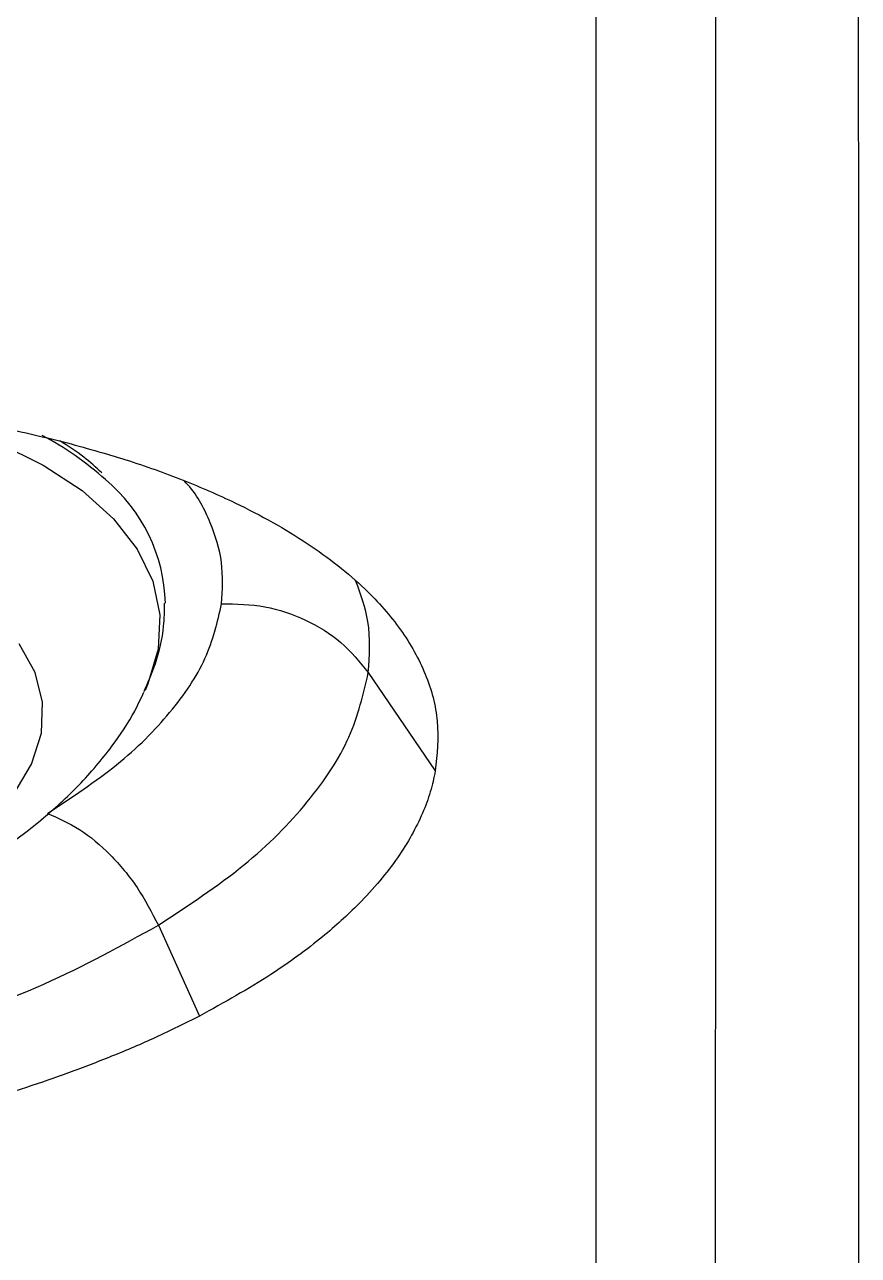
# Model space of a CAD drawing. Extents: x 1076 to 1148, y 508 to 635.
# Drawn here: x 1091.298 to 1092.64, y 581.753 to 583.735 of the extents above; entities that cross this region are included whole.
import ezdxf

# ---------------------------------------------------------------- set-up
doc = ezdxf.new("R2010")
doc.units = 0
doc.header["$MEASUREMENT"] = 0
doc.layers.add('1', color=4, linetype='Continuous')

# ---------------------------------------------------------------- blocks, each defined once
blk = doc.blocks.new('2026 TX')
at = {"layer": '1', "color": 3}
for p, q in [((16.0887, 62.8976), (16.1966, 62.7392)), ((15.7507, 62.4907), (15.817, 62.3445))]:
    blk.add_line(p, q, dxfattribs=at)
at = {"layer": '1', "color": 3, "flags": 128}
for points in [[(15.3032, 63.3274), (15.3139, 63.325), (15.4069, 63.2995), (15.491, 63.2684), (15.5651, 63.232), (15.6279, 63.1908), (15.6787, 63.1454), (15.7168, 63.0965), (15.7417, 63.0447), (15.7529, 62.9908), (15.7503, 62.9355), (15.734, 62.8796), (15.7294, 62.8689)], [(15.5169, 62.7005), (15.5465, 62.7503), (15.5624, 62.8004), (15.5644, 62.8499), (15.5525, 62.898), (15.5269, 62.9438)]]:
    blk.add_lwpolyline(points, dxfattribs=at)
at = {"layer": '1', "color": 3}
for centre, radius, start, end in [((15.3059, 62.804), 0.5413, 48.3635, 61.5322), ((15.4945, 63.0026), 0.2677, 1.5267, 50.2933)]:
    blk.add_arc(centre, radius, start, end, dxfattribs=at)
for points, knots in [([(16.8764, 66.3204), (16.8766, 65.9834), (16.8771, 65.3095), (16.8775, 64.2518), (16.8777, 63.1553), (16.8777, 62.0151), (16.8775, 60.8293), (16.8772, 59.6013), (16.8772, 58.7439), (16.8772, 58.3152)], [0, 0, 0, 0, 0.142858, 0.285715, 0.428573, 0.57143, 0.714287, 0.857143, 1, 1, 1, 1]), ([(16.6413, 58.2396), (16.6423, 58.665), (16.6441, 59.5157), (16.6463, 60.7368), (16.6477, 61.9172), (16.6484, 63.0537), (16.6482, 64.1478), (16.6474, 65.2042), (16.6464, 65.878), (16.6458, 66.2149)], [0, 0, 0, 0, 0.142861, 0.285714, 0.428571, 0.571431, 0.714289, 0.857143, 1, 1, 1, 1]), ([(16.4555, 58.1247), (16.4555, 58.4235), (16.4555, 59.0153), (16.4555, 59.8698), (16.4555, 60.6905), (16.4555, 61.4772), (16.4555, 62.2319), (16.4556, 62.998), (16.4556, 63.7722), (16.4556, 64.5511), (16.4557, 65.2962), (16.4557, 65.7734), (16.4557, 66.0096)], [0, 0, 0, 0, 0.102204, 0.2024221, 0.3007132, 0.3971344, 0.4917405, 0.5845842, 0.6918129, 0.7967424, 0.8994477, 1, 1, 1, 1]), ([(15.3071, 63.3238), (15.3586, 63.3167), (15.46, 63.3026), (15.5524, 63.2804), (15.5979, 63.2695)], [0, 0, 0, 0, 0.508268, 1, 1, 1, 1]), ([(15.6597, 63.2193), (15.6505, 63.2279), (15.6309, 63.2463), (15.6055, 63.2623), (15.592, 63.2708)], [0, 0, 0, 0, 0.471864, 1, 1, 1, 1]), ([(15.5979, 63.2695), (15.6318, 63.2601), (15.6994, 63.2415), (15.7914, 63.2083), (15.8699, 63.1742), (15.9359, 63.1399), (15.9913, 63.1061), (16.0408, 63.0703), (16.0937, 63.0245), (16.1443, 62.9666), (16.1837, 62.8951), (16.2045, 62.8187), (16.1993, 62.7659), (16.1966, 62.7392)], [0, 0, 0, 0, 0.0860946, 0.1713942, 0.2558889, 0.323396, 0.3910805, 0.4589454, 0.5269943, 0.6399094, 0.756317, 0.8763115, 1, 1, 1, 1]), ([(15.8526, 63.0087), (15.8538, 63.0309), (15.8564, 63.0754), (15.8357, 63.1394), (15.8141, 63.1836), (15.794, 63.2047), (15.7919, 63.2069)], [0, 0, 0, 0, 0.320785, 0.641565, 0.96234, 1, 1, 1, 1]), ([(16.0887, 62.8976), (16.0905, 62.9253), (16.0939, 62.9755), (16.0766, 63.0233), (16.0687, 63.0449)], [0, 0, 0, 0, 0.549588, 1, 1, 1, 1]), ([(15.5721, 62.671), (15.6111, 62.6966), (15.689, 62.7479), (15.773, 62.8327), (15.8323, 62.9204), (15.8458, 62.9793), (15.8526, 63.0087)], [0, 0, 0, 0, 0.250001, 0.5, 0.75, 1, 1, 1, 1]), ([(15.7278, 62.8674), (15.7343, 62.8823), (15.749, 62.9161), (15.7602, 62.9643), (15.7606, 62.9971), (15.7607, 63.0095)], [0, 0, 0, 0, 0.329104, 0.745925, 1, 1, 1, 1]), ([(15.8526, 63.0087), (15.876, 63.0083), (15.9225, 63.0074), (15.9888, 62.9846), (16.0474, 62.9486), (16.0749, 62.9147), (16.0887, 62.8976)], [0, 0, 0, 0, 0.251194, 0.5, 0.748806, 1, 1, 1, 1]), ([(15.7507, 62.4907), (15.7987, 62.5224), (15.8939, 62.5851), (15.9949, 62.6882), (16.0648, 62.7931), (16.0807, 62.863), (16.0887, 62.8976)], [0, 0, 0, 0, 0.255773, 0.50745, 0.755414, 1, 1, 1, 1]), ([(14.8251, 62.3859), (14.8621, 62.3905), (14.9141, 62.3968), (14.9898, 62.4107), (15.0535, 62.4243), (15.1274, 62.4436), (15.2024, 62.4671), (15.2782, 62.4952), (15.353, 62.5281), (15.4262, 62.5662), (15.4966, 62.6098), (15.5634, 62.6598), (15.6248, 62.7162), (15.6752, 62.7756), (15.7092, 62.8266), (15.7228, 62.8561), (15.7275, 62.8664)], [0, 0, 0, 0, 0.0935329, 0.1316421, 0.194585, 0.259372, 0.3284438, 0.4005992, 0.4755678, 0.5523399, 0.632614, 0.7148167, 0.7992787, 0.8859566, 0.9603739, 1, 1, 1, 1]), ([(16.1966, 62.7392), (16.1942, 62.728), (16.1893, 62.7054), (16.1764, 62.6709), (16.159, 62.6355), (16.1363, 62.5991), (16.1079, 62.562), (16.069, 62.5193), (16.0125, 62.4683), (15.9298, 62.407), (15.8566, 62.3664), (15.817, 62.3445)], [0, 0, 0, 0, 0.079031, 0.160803, 0.245347, 0.332698, 0.422892, 0.51597, 0.649373, 0.810482, 1, 1, 1, 1]), ([(15.5721, 62.671), (15.5895, 62.6634), (15.6242, 62.6482), (15.6741, 62.6057), (15.7187, 62.5528), (15.74, 62.5115), (15.7507, 62.4907)], [0, 0, 0, 0, 0.251194, 0.5, 0.748806, 1, 1, 1, 1]), ([(14.8983, 62.219), (14.9769, 62.2309), (15.1354, 62.2548), (15.3613, 62.3159), (15.5737, 62.3933), (15.6914, 62.4581), (15.7507, 62.4907)], [0, 0, 0, 0, 0.2440855, 0.4918332, 0.7436754, 1, 1, 1, 1]), ([(15.817, 62.3445), (15.7937, 62.3329), (15.7486, 62.3103), (15.6776, 62.28), (15.6081, 62.2532), (15.5076, 62.2186), (15.3734, 62.1795), (15.255, 62.1555), (15.1978, 62.1439)], [0, 0, 0, 0, 0.135215, 0.261828, 0.380041, 0.490038, 0.753432, 1, 1, 1, 1])]:
    blk.add_open_spline(points, degree=3, knots=knots, dxfattribs=at)

msp = doc.modelspace()

# ---------------------------------------------------------------- block references
at = {"layer": '1'}
msp.add_blockref('2026 TX', (1075.7625, 519.7937), dxfattribs=at)

doc.saveas('drawing.dxf')
